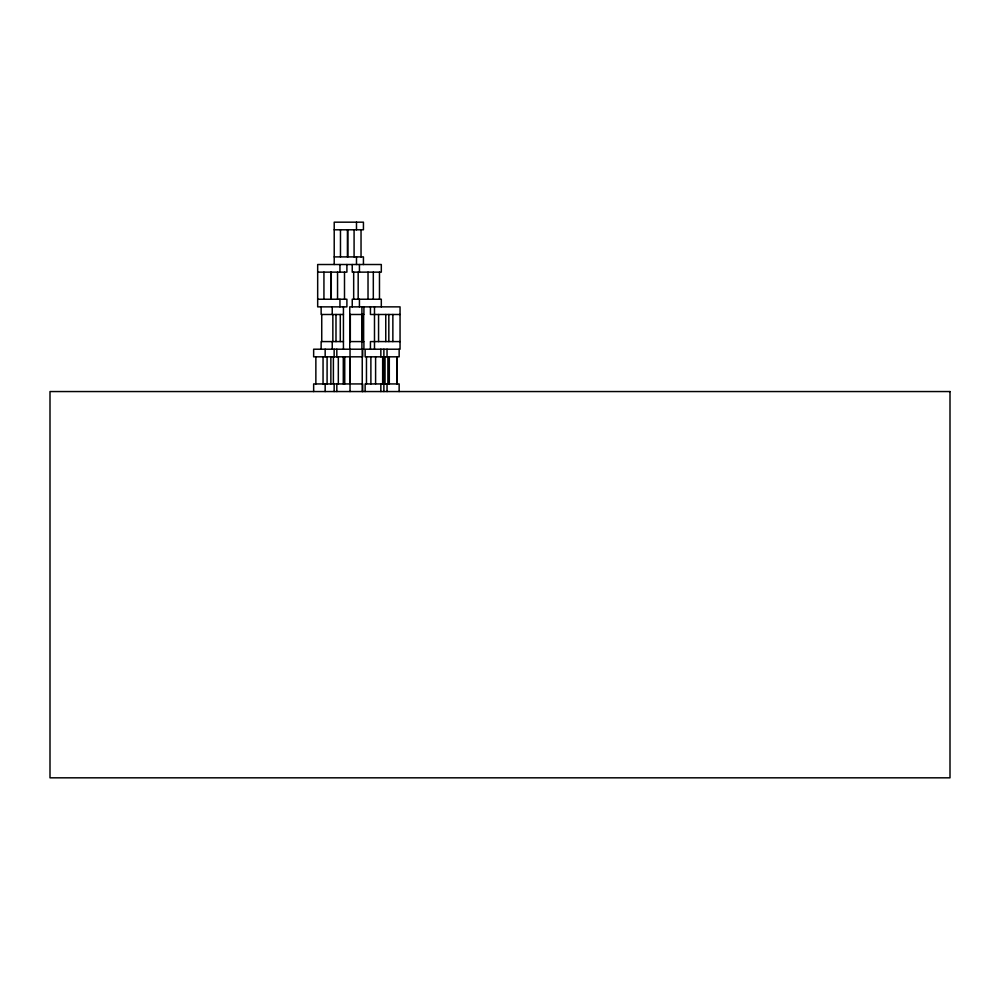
<?xml version="1.0" encoding="UTF-8"?>
<svg xmlns="http://www.w3.org/2000/svg" width="1000" height="1000" viewBox="0 0 1000 1000"><rect width="100%" height="100%" fill="white"/><g stroke="black" fill="none" stroke-linecap="round" stroke-linejoin="round"><path stroke-width="1.5" d="M334.212 229.788L363.438 229.788L363.438 222.175L334.212 222.175L334.212 264.513M334.212 256.9L363.438 256.9L363.438 264.513M317.675 272.137L346.9 272.137L346.9 264.513M317.675 299.237L346.9 299.237L346.9 306.863L317.675 306.863L317.675 264.513L381.312 264.513L381.312 272.137L352.238 272.137L352.238 264.513M343.438 314.488L321.138 314.488L321.138 306.863M349.75 314.488L363.913 314.488L363.913 306.863M400.05 314.488L370.438 314.488L370.438 306.863M343.438 341.587L321.138 341.587L321.138 349.212M349.75 341.587L363.913 341.587L363.913 349.212L313.65 349.212L313.65 356.825L362.713 356.825L362.713 349.212M400.05 341.587L370.438 341.587L370.438 349.212M399.15 349.212L399.15 356.825L365.138 356.825L365.138 349.212L400.05 349.212L400.05 306.863L349.75 306.863L349.75 349.212M399.15 391.55L399.15 383.938L365.138 383.938L365.138 391.55M397.15 356.825L397.15 383.938M396.875 356.825L396.875 383.938M392.863 314.488L392.863 341.587M389.3 356.825L389.3 383.938M388.825 314.488L388.825 341.587M387.887 356.825L387.887 383.938M387.038 349.212L387.038 356.825M387.038 383.938L387.038 391.55M385.763 314.488L385.763 341.587M385.037 356.825L385.037 383.938M384.15 356.825L384.15 383.938M383.888 349.212L383.888 356.825M383.888 383.938L383.888 391.55M382.663 356.825L382.663 383.938M381.312 306.863L381.312 299.237L352.238 299.237L352.238 306.863M380.85 349.212L380.85 356.825M380.85 383.938L380.85 391.55M379.475 272.137L379.475 299.237M378.562 314.488L378.562 341.587M375.6 356.825L375.6 383.938M374.487 306.863L374.487 349.212M373.312 272.137L373.312 299.237M370.887 356.825L370.887 383.938M368.025 272.137L368.025 299.237M366.463 356.825L366.463 383.938M363.638 314.488L363.638 341.587M363.062 314.488L363.062 341.587M362.713 391.55L362.713 383.938L313.65 383.938L313.65 391.55M362.475 314.488L362.475 341.587M362.238 349.212L362.238 391.55M361.912 306.863L361.912 349.212M361.037 229.788L361.037 256.9M359.438 264.513L359.438 272.137M359.438 299.237L359.438 306.863M358.175 272.137L358.175 299.237M356.488 222.175L356.488 229.788M356.488 256.9L356.488 264.513M354.087 229.788L354.087 256.9M353.675 272.137L353.675 299.237M350.312 314.488L350.312 341.587M350.213 356.825L350.213 383.938M350.037 349.212L350.037 391.55M347.825 229.788L347.825 256.9M347.425 229.788L347.425 256.9M344.738 356.825L344.738 383.938M344.5 272.137L344.5 299.237M343.438 306.863L343.438 349.212M343.288 356.825L343.288 383.938M340.475 229.788L340.475 256.9M340.288 314.488L340.288 341.587M339.95 264.513L339.95 272.137M339.95 299.237L339.95 306.863M338.325 356.825L338.325 383.938M337.55 272.137L337.55 299.237M336.825 349.212L336.825 356.825M336.825 383.938L336.825 391.55M335.988 314.488L335.988 341.587M334.15 349.212L334.15 356.825M334.15 383.938L334.15 391.55M333.387 356.825L333.387 383.938M332.85 314.488L332.85 341.587M332.238 306.863L332.238 314.488M332.238 341.587L332.238 349.212M331.275 272.137L331.275 299.237M330.887 272.137L330.887 299.237M330.863 356.825L330.863 383.938M327.088 356.825L327.088 383.938M325.163 349.212L325.163 356.825M325.163 383.938L325.163 391.55M323.938 272.137L323.938 299.237M323.05 356.825L323.05 383.938M321.737 314.488L321.737 341.587M315.863 356.825L315.863 383.938M950 391.55L50 391.55L50 777.825L950 777.825L950 391.55"/></g></svg>
